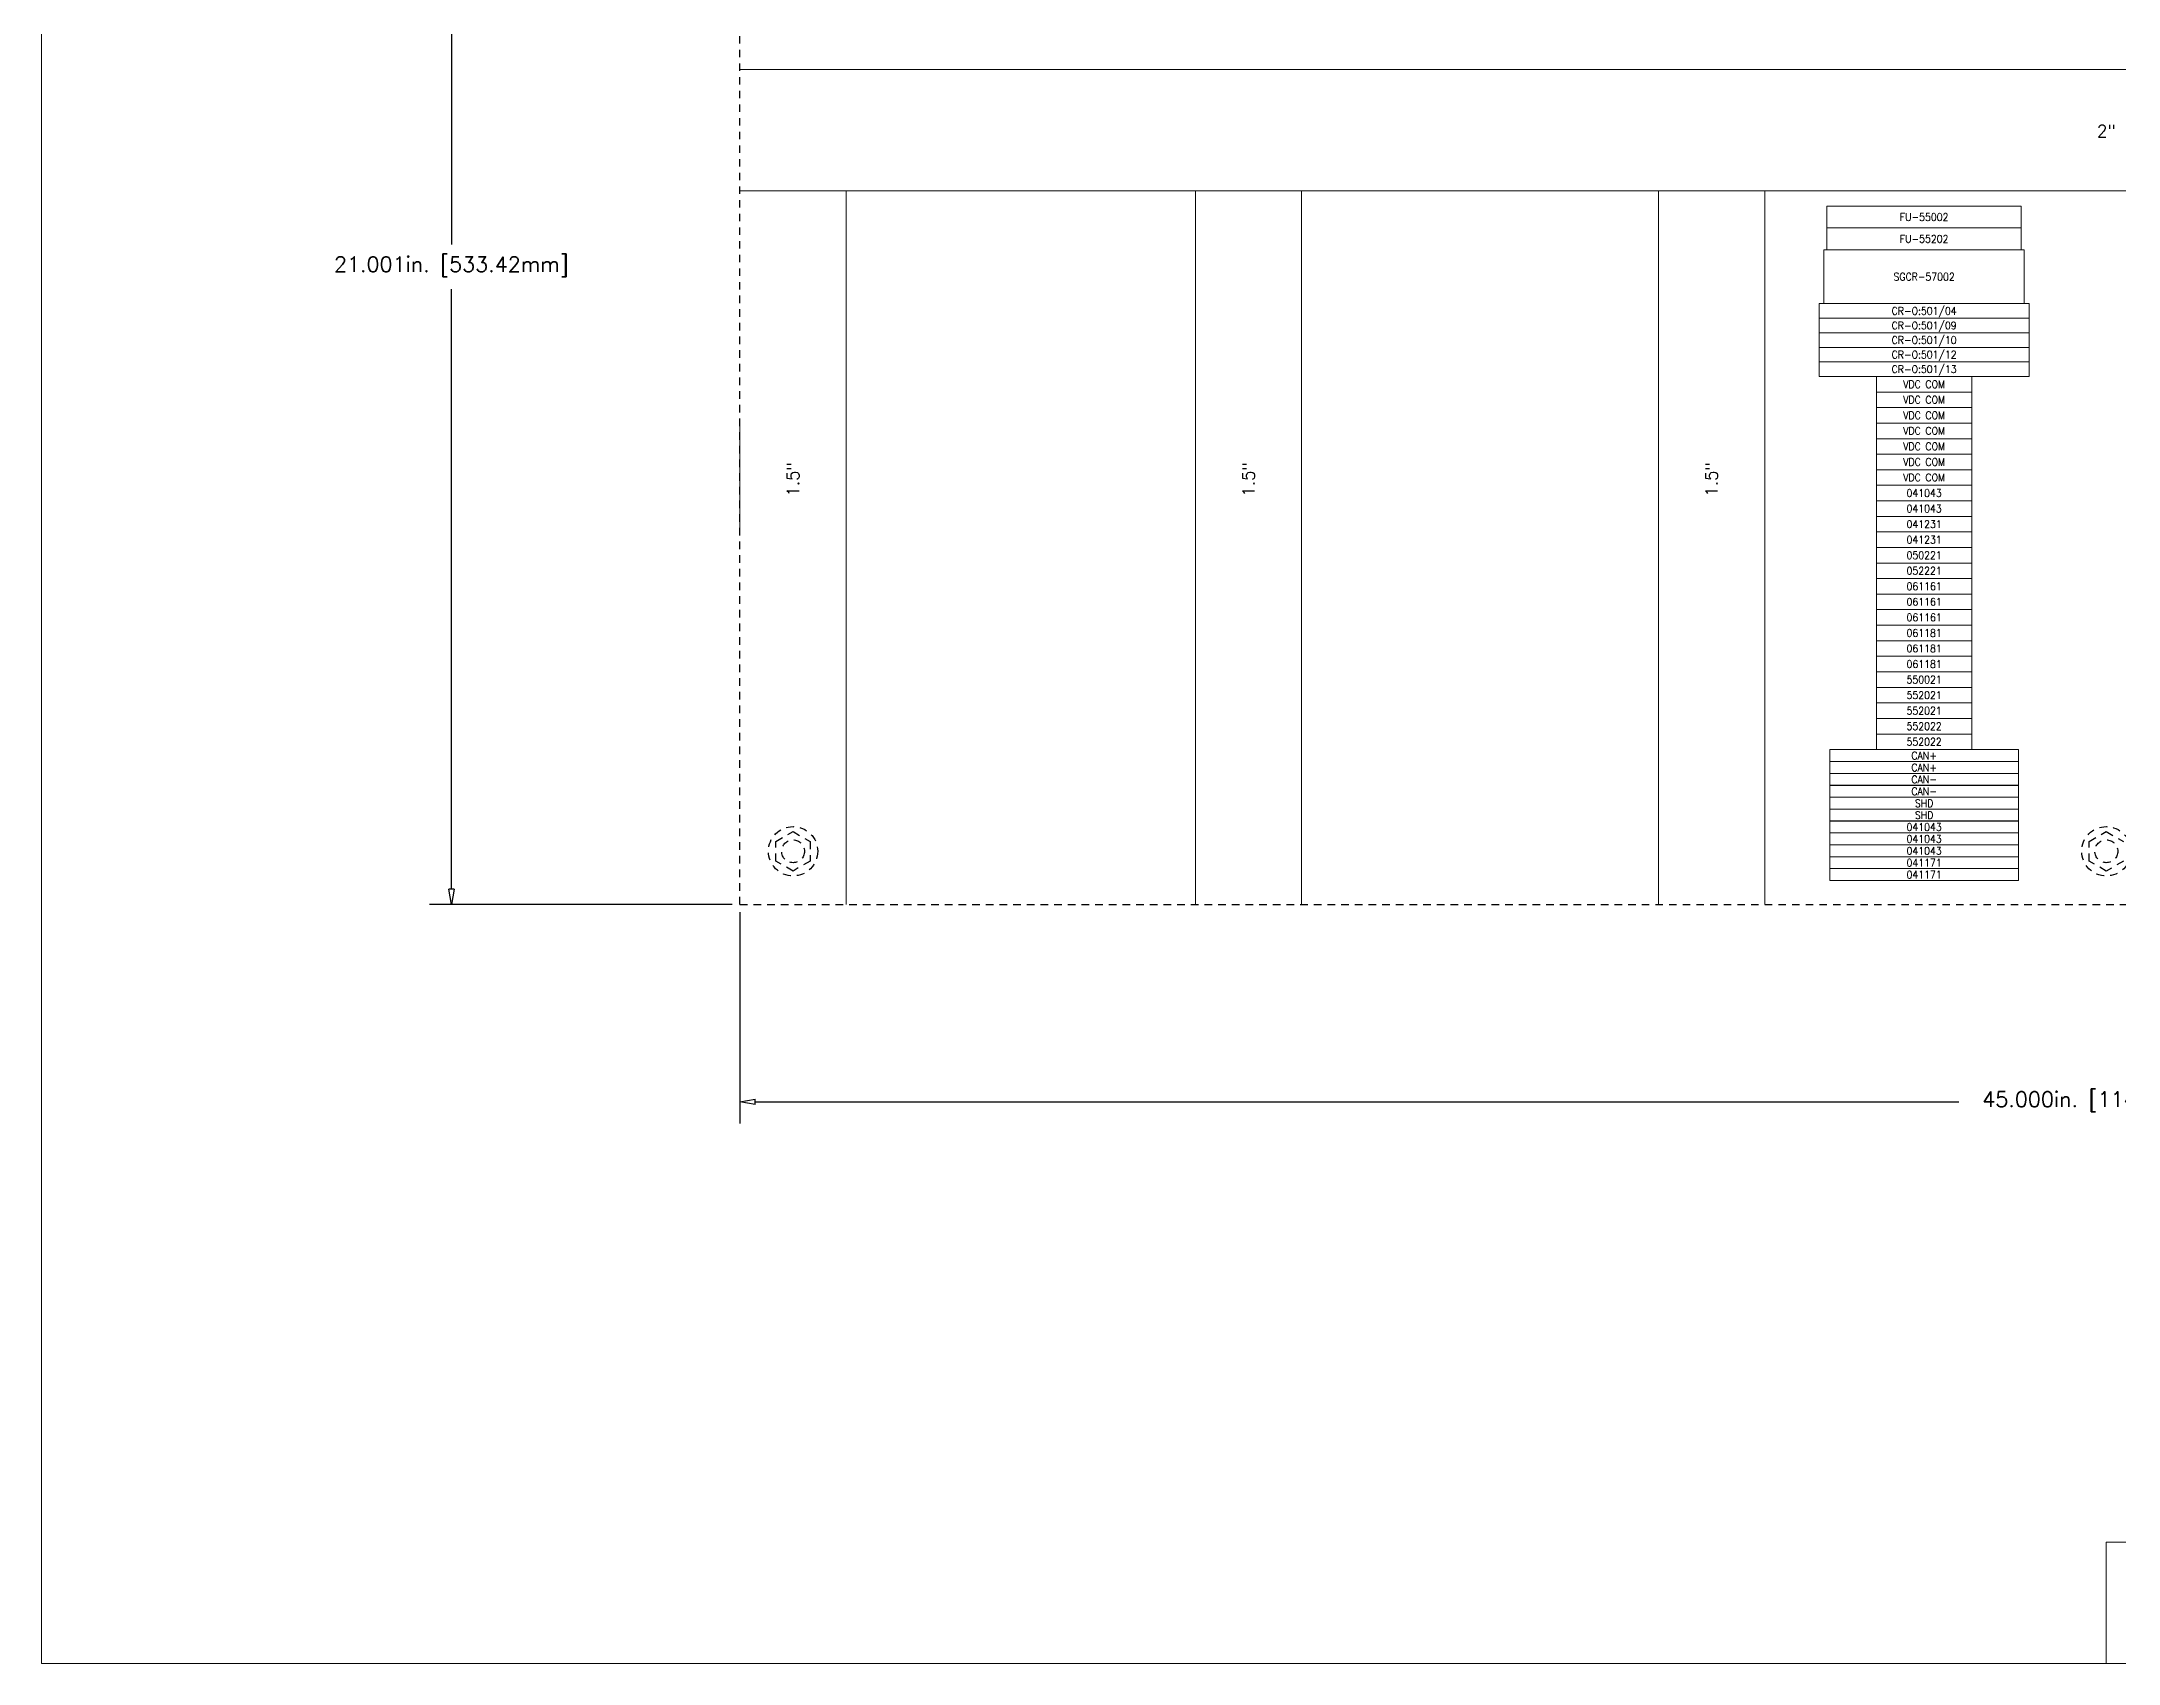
# Model space of a CAD drawing. Header units: inches. Extents: x 0 to 68, y 0 to 46.
# Drawn here: x 0 to 34.2, y 0 to 26.71 of the extents above; entities that cross this region are included whole.
import ezdxf
from ezdxf.enums import TextEntityAlignment as Align

# ---------------------------------------------------------------- set-up
doc = ezdxf.new("R2010")
doc.units = ezdxf.units.IN
doc.header["$MEASUREMENT"] = 0
doc.linetypes.add('CADRA_DASHED', pattern=[0.1875, 0.125, -0.0625])
doc.linetypes.add('CADRA_SOLID', pattern=[0])
doc.layers.get('0').update_dxf_attribs({"lineweight": 5})
doc.layers.get('Defpoints').update_dxf_attribs({"lineweight": 5})
doc.layers.add('1', color=1, linetype='Continuous')
doc.layers.add('50', color=48, linetype='CADRA_SOLID')
for name, color, linetype, lineweight in [('BOARDER', 5, 'Continuous', 5), ('PITEM', 20, 'Continuous', 5), ('PSYMS', 7, 'Continuous', 5), ('PTAG', 51, 'Continuous', 5), ('PWIRE', 84, 'Continuous', 5), ('SYMS', 7, 'Continuous', 5), ('Title_Block_Info', 2, 'Continuous', 5)]:
    doc.layers.add(name, color=color, linetype=linetype, lineweight=lineweight)
doc.styles.get("Standard").update_dxf_attribs({"font": 'romans.shx'})
doc.styles.add('WD', font='romans.shx')
doc.dimstyles.get("Standard").update_dxf_attribs({"dimtxt": 0.18, "dimasz": 0.18, "dimexe": 0.18, "dimexo": 0.0625, "dimgap": 0.09, "dimtad": 0, "dimtih": 1, "dimtoh": 1, "dimdec": 4, "dimzin": 0, "dimdsep": 46, "dimtxsty": 'Standard', "dimcen": 0.09, "dimadec": 0, "dimazin": 0, "dimtfac": 1, "dimtdec": 4, "dimtofl": 0, "dimtmove": 0, "dimatfit": 3, "dimfxl": 0, "dimtolj": 1, "dimtzin": 0, "dimarcsym": 0})

# ---------------------------------------------------------------- blocks, each defined once
blk = doc.blocks.new('TB_L')
at = {"color": 5, "linetype": 'Continuous'}
for p, q in [((0, 23), (0, 0)), ((17, 1), (17, 0)), ((0, 0), (34, 0))]:
    blk.add_line(p, q, dxfattribs=at)
at = {"layer": 'BOARDER', "linetype": 'Continuous'}
for p, q in [((0, 1), (0, 0)), ((17, 1), (34, 1))]:
    blk.add_line(p, q, dxfattribs=at)
at = {"color": 2, "linetype": 'Continuous', "style": 'WD', "flags": 1}
for tag, p in [('REV1_NO', (18.734, 3.29)), ('REV1_BY', (24.303, 3.29)), ('REV1_DATE', (26.562, 3.29)), ('REV2_NO', (18.734, 3.04)), ('REV2_BY', (24.303, 3.04)), ('REV2_DATE', (26.562, 3.04)), ('REV3_NO', (18.734, 2.79)), ('REV3_BY', (24.303, 2.79)), ('REV3_DATE', (26.562, 2.79)), ('REV4_NO', (18.734, 2.54)), ('REV4_BY', (24.303, 2.54)), ('REV4_DATE', (26.562, 2.54)), ('REV5_NO', (18.734, 2.29)), ('REV5_BY', (24.303, 2.29)), ('REV5_DATE', (26.562, 2.29)), ('REV6_NO', (18.734, 2.04)), ('REV6_BY', (24.303, 2.04)), ('REV6_DATE', (26.562, 2.04)), ('REV7_NO', (18.734, 1.79)), ('REV7_BY', (24.303, 1.79)), ('REV7_DATE', (26.562, 1.79)), ('REV8_NO', (18.734, 1.54)), ('REV8_BY', (24.303, 1.54)), ('REV8_DATE', (26.562, 1.54)), ('REV9_NO', (18.734, 1.29)), ('REV9_BY', (24.303, 1.29)), ('REV9_DATE', (26.562, 1.29))]:
    blk.add_attdef(tag, text='', height=0.15, dxfattribs=at).set_placement(p, align=Align.MIDDLE_CENTER)
for tag, p in [('REV1_CHANGE', (19.292, 3.29)), ('REV2_CHANGE', (19.292, 3.04)), ('REV3_CHANGE', (19.292, 2.79)), ('REV4_CHANGE', (19.292, 2.54)), ('REV5_CHANGE', (19.292, 2.29)), ('REV6_CHANGE', (19.292, 2.04)), ('REV7_CHANGE', (19.292, 1.79)), ('REV8_CHANGE', (19.292, 1.54)), ('REV9_CHANGE', (19.292, 1.29))]:
    blk.add_attdef(tag, text='', height=0.15, dxfattribs=at).set_placement(p, align=Align.MIDDLE_LEFT)
at = {"layer": 'Title_Block_Info', "ltscale": 0.1}
for tag, p in [('CUSTOMER', (23.842, 0.833)), ('JOB DESCRIPTION LINE', (23.842, 0.5)), ('DRAWING DESCRIPTION', (23.842, 0.167))]:
    blk.add_attdef(tag, text='', height=0.15, dxfattribs=at).set_placement(p, align=Align.MIDDLE_LEFT)
at = {"layer": 'Title_Block_Info', "ltscale": 0.1, "style": 'WD'}
for tag, p in [('JOB #', (29.752, 0.833)), ('SEC. NO.', (31.75, 0.833)), ('SHT. NO.', (33.313, 0.833)), ('NAME', (29.795, 0.5)), ('REV', (33.194, 0.5))]:
    blk.add_attdef(tag, text='', height=0.125, dxfattribs=at).set_placement(p, align=Align.MIDDLE_CENTER)
blk.add_attdef('DATE', text='', height=0.125, dxfattribs=at).set_placement((32.188, 0.5), align=Align.MIDDLE_RIGHT)
blk.add_attdef('FILE NUMBER', text='', height=0.125, dxfattribs=at).set_placement((29.591, 0.167), align=Align.MIDDLE_LEFT)
blk = doc.blocks.new('_ClosedBlank')
at = {"color": 0, "linetype": 'ByBlock', "lineweight": -2}
for p, q in [((-1, 0.17), (0, 0)), ((-1, 0.17), (-1, -0.17)), ((0, 0), (-1, -0.17))]:
    blk.add_line(p, q, dxfattribs=at)
blk = doc.blocks.new('*D26')
at = {"layer": 'Defpoints', "color": 0}
for p in [(11.5, 12.5), (56.5, 12.5), (56.5, 9.25)]:
    blk.add_point(p, dxfattribs=at)
at = {"layer": 'PITEM', "color": 0, "lineweight": -2}
for p, q in [((11.5, 12.375), (11.5, 8.89)), ((56.5, 12.375), (56.5, 8.89)), ((11.75, 9.25), (31.57, 9.25)), ((56.25, 9.25), (36.43, 9.25))]:
    blk.add_line(p, q, dxfattribs=at)
at = {"layer": 'PITEM', "color": 0, "lineweight": -2, "xscale": 0.25, "yscale": 0.25, "zscale": 0.25, "rotation": 180}
blk.add_blockref('_ClosedBlank', (11.5, 9.25), dxfattribs=at)
at = {"layer": 'PITEM', "color": 0, "lineweight": -2, "xscale": 0.25, "yscale": 0.25, "zscale": 0.25}
blk.add_blockref('_ClosedBlank', (56.5, 9.25), dxfattribs=at)
at = {"layer": 'PITEM', "color": 0, "insert": (34, 9.25), "char_height": 0.25, "attachment_point": 5}
blk.add_mtext('\\A1;45.000in. [1143.00mm]', dxfattribs=at)
blk = doc.blocks.new('WW_2')
for p, q in [((-0.875, 1), (0.875, 1)), ((-0.875, -1), (0.875, -1))]:
    blk.add_line(p, q)
at = {"insert": (0, -0.0125), "char_height": 0.2, "width": 0.3232, "attachment_point": 5, "style": 'WD'}
blk.add_mtext('2"', dxfattribs=at)
blk = doc.blocks.new('HMISC_CAT_1422PW8_MP')
at = {"layer": '1', "linetype": 'CADRA_DASHED'}
for p, q in [((-0.281, 0.162), (0, 0.325)), ((-0.281, -0.162), (-0.281, 0.162)), ((0, 0.325), (0.281, 0.162)), ((0.281, 0.162), (0.281, -0.162)), ((21.344, 0.162), (21.625, 0.324)), ((21.344, -0.163), (21.344, 0.162)), ((21.625, 0.324), (21.906, 0.162)), ((0, -0.325), (-0.281, -0.162)), ((0.281, -0.162), (0, -0.325)), ((21.625, -0.325), (21.344, -0.163)), ((21.906, -0.163), (21.625, -0.325))]:
    blk.add_line(p, q, dxfattribs=at)
for centre, radius in [((0, 0), 0.406), ((21.625, 0), 0.406), ((0, 0), 0.188), ((21.625, 0), 0.188)]:
    blk.add_circle(centre, radius, dxfattribs=at)
at = {"layer": '50', "linetype": 'CADRA_DASHED'}
for q in [(-0.875, 20.125), (44.125, -0.875)]:
    blk.add_line((-0.875, -0.875), q, dxfattribs=at)
at = {"style": 'WD'}
for tag, p in [('INST', (21.616, 23.33)), ('LOC', (21.616, 22.702)), ('DESC1', (21.616, 22.122)), ('DESC2', (21.616, 21.553)), ('DESC3', (21.616, 20.977)), ('TAG1', (21.628, 20.313))]:
    blk.add_attdef(tag, text='', height=0.5, dxfattribs=at).set_placement(p, align=Align.CENTER)
at = {"style": 'WD', "flags": 1}
for tag, p in [('FAMILY', (21.728, 19.163)), ('MFG', (21.766, 18.901)), ('ASSYCODE', (21.503, 18.688)), ('CAT', (21.641, 18.701))]:
    blk.add_attdef(tag, p, '', height=0.01, dxfattribs=at)
blk = doc.blocks.new('*D27')
at = {"layer": 'Defpoints', "color": 0}
for p in [(6.75, 33.5), (11.5, 33.5), (11.5, 12.5)]:
    blk.add_point(p, dxfattribs=at)
at = {"layer": 'PITEM', "color": 0, "lineweight": -2}
for p, q in [((11.375, 33.5), (6.39, 33.5)), ((6.75, 33.25), (6.75, 23.37)), ((6.75, 12.75), (6.75, 22.63)), ((11.375, 12.5), (6.39, 12.5))]:
    blk.add_line(p, q, dxfattribs=at)
at = {"layer": 'PITEM', "color": 0, "lineweight": -2, "xscale": 0.25, "yscale": 0.25, "zscale": 0.25}
for p, rotation in [((6.75, 33.5), 90), ((6.75, 12.5), 270)]:
    blk.add_blockref('_ClosedBlank', p, dxfattribs=dict(at, rotation=rotation))
at = {"layer": 'PITEM', "color": 0, "insert": (6.75, 23), "char_height": 0.25, "attachment_point": 5}
blk.add_mtext('\\A1;21.001in. [533.42mm]', dxfattribs=at)
blk = doc.blocks.new('WW_15')
for p, q in [((-0.875, 0.875), (0.875, 0.875)), ((-0.875, -0.875), (0.875, -0.875))]:
    blk.add_line(p, q)
at = {"insert": (0, 0), "char_height": 0.2, "width": 0.32317, "attachment_point": 5, "style": 'WD'}
blk.add_mtext('1.5"', dxfattribs=at)
blk = doc.blocks.new('PNL14432')
for p, q in [((0.36, 1.6), (0, 1.6)), ((0, 1.6), (0, 0)), ((0.36, -1.6), (0.36, 1.6)), ((0, 0), (0, -1.6)), ((0, -1.6), (0.36, -1.6))]:
    blk.add_line(p, q)
at = {"style": 'WD', "width": 0.9, "flags": 8}
blk.add_attdef('P_TAG1', text='', height=0.125, dxfattribs=at).set_placement((0.18, 0), align=Align.MIDDLE_CENTER)
for tag, p in [('RATING1', (0.18, -0.28125)), ('RATING2', (0.18, -0.4375))]:
    blk.add_attdef(tag, text='', height=0.125, dxfattribs=at).set_placement(p, align=Align.CENTER)
blk = doc.blocks.new('PNL1447E')
for p, q in [((0.24, 1.73), (0, 1.73)), ((0, 1.73), (0, 0)), ((0.24, -1.73), (0.24, 1.73)), ((0, 0), (0, -1.73)), ((0, -1.73), (0.24, -1.73))]:
    blk.add_line(p, q)
at = {"style": 'WD', "width": 0.9, "flags": 8}
blk.add_attdef('P_TAG1', text='', height=0.125, dxfattribs=at).set_placement((0.12, 0), align=Align.MIDDLE_CENTER)
for tag, p in [('RATING1', (0.12, -0.28125)), ('RATING2', (0.12, -0.4375))]:
    blk.add_attdef(tag, text='', height=0.125, dxfattribs=at).set_placement(p, align=Align.CENTER)
blk = doc.blocks.new('PNL146B8')
for p, q in [((0.886, 1.65), (0, 1.65)), ((0, 1.65), (0, 0)), ((0.886, -1.65), (0.886, 1.65)), ((0, 0), (0, -1.65)), ((0, -1.65), (0.886, -1.65))]:
    blk.add_line(p, q)
at = {"style": 'WD', "width": 0.9, "flags": 8}
blk.add_attdef('P_TAG1', text='', height=0.125, dxfattribs=at).set_placement((0.443, 0), align=Align.MIDDLE_CENTER)
for tag, p in [('RATING1', (0.443, -0.28125)), ('RATING2', (0.443, -0.4375))]:
    blk.add_attdef(tag, text='', height=0.125, dxfattribs=at).set_placement(p, align=Align.CENTER)
blk = doc.blocks.new('044366')
for p, q in [((0, 0), (-0.787, 0)), ((-0.787, 0), (-0.787, -0.256)), ((0.787, 0), (0, 0)), ((0.787, -0.256), (0.787, 0)), ((-0.787, -0.256), (0.787, -0.256))]:
    blk.add_line(p, q)
at = {"style": 'WD', "width": 0.9}
for tag, flags, p in [('WIRENOL', 8, (0, 0.136)), ('TERMDESCL', 9, (0.004, -0.003))]:
    blk.add_attdef(tag, text='', height=0.125, rotation=270, dxfattribs=dict(at, flags=flags)).set_placement(p, align=Align.MIDDLE_RIGHT)
at = {"style": 'WD', "width": 0.9, "flags": 8}
for tag in ['WIRENO', 'TERM']:
    blk.add_attdef(tag, text='', height=0.125, dxfattribs=at).set_placement((0, -0.128), align=Align.MIDDLE_CENTER)
at = {"style": 'WD', "width": 0.9}
for tag, flags, p in [('TERMDESCR', 9, (0.004, -0.315)), ('WIRENOR', 8, (0, -0.628))]:
    blk.add_attdef(tag, text='', height=0.125, rotation=270, dxfattribs=dict(at, flags=flags)).set_placement(p, align=Align.MIDDLE_LEFT)
blk = doc.blocks.new('168388')
at = {"layer": 'PSYMS'}
blk.add_lwpolyline([(-1.555, -0.197), (1.555, -0.197), (1.555, 0), (-1.555, 0)], close=True, dxfattribs=at)
at = {"style": 'WD', "width": 0.9, "flags": 8}
for tag in ['WIRENO', 'TERM']:
    blk.add_attdef(tag, text='', height=0.125, dxfattribs=at).set_placement((0, -0.1), align=Align.MIDDLE_CENTER)

msp = doc.modelspace()

# ---------------------------------------------------------------- linework, layer by layer
at = {"layer": 'PSYMS'}
for p, q in [((33.125, 26.25), (11.5, 26.25)), ((33.125, 24.25), (11.5, 24.25)), ((13.25, 20.375), (13.25, 24.25)), ((19, 20.375), (19, 24.25)), ((20.75, 20.375), (20.75, 24.25)), ((26.625, 20.375), (26.625, 24.25)), ((28.375, 20.375), (28.375, 24.25)), ((29.4, 24), (32.6, 24)), ((13.25, 18.625), (13.25, 12.4997)), ((19, 18.625), (19, 12.4997)), ((20.75, 18.625), (20.75, 12.4997)), ((26.625, 18.625), (26.625, 12.4997)), ((28.375, 18.625), (28.375, 12.4997))]:
    msp.add_line(p, q, dxfattribs=at)

# ---------------------------------------------------------------- block references
at = {"xscale": 2, "yscale": 2, "zscale": 2}
msp.add_blockref('TB_L', (0, 0), dxfattribs=at)
at = {"layer": 'PSYMS'}
msp.add_blockref('WW_2', (34, 25.25), dxfattribs=at)
ref = msp.add_blockref('PNL14432', (31, 24), dxfattribs=dict(at, rotation=270))
ref.add_attrib('P_TAG1', 'FU-55002', dxfattribs={"layer": 'PTAG', "height": 0.125, "style": 'WD', "width": 0.9, "flags": 8}).set_placement((31, 23.82), align=Align.MIDDLE_CENTER)
ref = msp.add_blockref('PNL14432', (31, 23.64), dxfattribs=dict(at, rotation=270))
ref.add_attrib('P_TAG1', 'FU-55202', dxfattribs={"layer": 'PTAG', "height": 0.125, "style": 'WD', "width": 0.9, "flags": 8}).set_placement((31, 23.46), align=Align.MIDDLE_CENTER)
ref = msp.add_blockref('PNL146B8', (31, 23.28), dxfattribs=dict(at, rotation=270))
ref.add_attrib('P_TAG1', 'SGCR-57002', dxfattribs={"layer": 'PTAG', "height": 0.125, "style": 'WD', "width": 0.9, "flags": 8}).set_placement((31, 22.837), align=Align.MIDDLE_CENTER)
ref = msp.add_blockref('PNL1447E', (31, 22.394), dxfattribs=dict(at, rotation=270))
ref.add_attrib('P_TAG1', 'CR-O:501/04', dxfattribs={"layer": 'PTAG', "height": 0.125, "style": 'WD', "width": 0.9, "flags": 8}).set_placement((31, 22.274), align=Align.MIDDLE_CENTER)
ref = msp.add_blockref('PNL1447E', (31, 22.154), dxfattribs=dict(at, rotation=270))
ref.add_attrib('P_TAG1', 'CR-O:501/09', dxfattribs={"layer": 'PTAG', "height": 0.125, "style": 'WD', "width": 0.9, "flags": 8}).set_placement((31, 22.034), align=Align.MIDDLE_CENTER)
ref = msp.add_blockref('PNL1447E', (31, 21.914), dxfattribs=dict(at, rotation=270))
ref.add_attrib('P_TAG1', 'CR-O:501/10', dxfattribs={"layer": 'PTAG', "height": 0.125, "style": 'WD', "width": 0.9, "flags": 8}).set_placement((31, 21.794), align=Align.MIDDLE_CENTER)
ref = msp.add_blockref('PNL1447E', (31, 21.674), dxfattribs=dict(at, rotation=270))
ref.add_attrib('P_TAG1', 'CR-O:501/12', dxfattribs={"layer": 'PTAG', "height": 0.125, "style": 'WD', "width": 0.9, "flags": 8}).set_placement((31, 21.554), align=Align.MIDDLE_CENTER)
ref = msp.add_blockref('PNL1447E', (31, 21.434), dxfattribs=dict(at, rotation=270))
ref.add_attrib('P_TAG1', 'CR-O:501/13', dxfattribs={"layer": 'PTAG', "height": 0.125, "style": 'WD', "width": 0.9, "flags": 8}).set_placement((31, 21.314), align=Align.MIDDLE_CENTER)
ref = msp.add_blockref('044366', (31, 21.194), dxfattribs=at)
ref.add_attrib('WIRENO', 'VDC COM', dxfattribs={"layer": 'PWIRE', "height": 0.125, "style": 'WD', "width": 0.9, "flags": 8}).set_placement((31, 21.0664), align=Align.MIDDLE_CENTER)
ref = msp.add_blockref('044366', (31, 20.938), dxfattribs=at)
ref.add_attrib('WIRENO', 'VDC COM', dxfattribs={"layer": 'PWIRE', "height": 0.125, "style": 'WD', "width": 0.9, "flags": 8}).set_placement((31, 20.8104), align=Align.MIDDLE_CENTER)
ref = msp.add_blockref('044366', (31, 20.682), dxfattribs=at)
ref.add_attrib('WIRENO', 'VDC COM', dxfattribs={"layer": 'PWIRE', "height": 0.125, "style": 'WD', "width": 0.9, "flags": 8}).set_placement((31, 20.5544), align=Align.MIDDLE_CENTER)
at = {"layer": 'PSYMS', "rotation": 90}
for p in [(12.375, 19.5), (19.875, 19.5), (27.5, 19.5)]:
    msp.add_blockref('WW_15', p, dxfattribs=at)
at = {"layer": 'PSYMS'}
ref = msp.add_blockref('044366', (31, 20.426), dxfattribs=at)
ref.add_attrib('WIRENO', 'VDC COM', dxfattribs={"layer": 'PWIRE', "height": 0.125, "style": 'WD', "width": 0.9, "flags": 8}).set_placement((31, 20.2984), align=Align.MIDDLE_CENTER)
ref = msp.add_blockref('044366', (31, 20.17), dxfattribs=at)
ref.add_attrib('WIRENO', 'VDC COM', dxfattribs={"layer": 'PWIRE', "height": 0.125, "style": 'WD', "width": 0.9, "flags": 8}).set_placement((31, 20.0424), align=Align.MIDDLE_CENTER)
ref = msp.add_blockref('044366', (31, 19.914), dxfattribs=at)
ref.add_attrib('WIRENO', 'VDC COM', dxfattribs={"layer": 'PWIRE', "height": 0.125, "style": 'WD', "width": 0.9, "flags": 8}).set_placement((31, 19.7864), align=Align.MIDDLE_CENTER)
ref = msp.add_blockref('044366', (31, 19.658), dxfattribs=at)
ref.add_attrib('WIRENO', 'VDC COM', dxfattribs={"layer": 'PWIRE', "height": 0.125, "style": 'WD', "width": 0.9, "flags": 8}).set_placement((31, 19.5304), align=Align.MIDDLE_CENTER)
ref = msp.add_blockref('044366', (31, 19.402), dxfattribs=at)
ref.add_attrib('WIRENO', '041043', dxfattribs={"layer": 'PWIRE', "height": 0.125, "style": 'WD', "width": 0.9, "flags": 8}).set_placement((31, 19.2744), align=Align.MIDDLE_CENTER)
ref = msp.add_blockref('044366', (31, 19.146), dxfattribs=at)
ref.add_attrib('WIRENO', '041043', dxfattribs={"layer": 'PWIRE', "height": 0.125, "style": 'WD', "width": 0.9, "flags": 8}).set_placement((31, 19.0184), align=Align.MIDDLE_CENTER)
ref = msp.add_blockref('044366', (31, 18.89), dxfattribs=at)
ref.add_attrib('WIRENO', '041231', dxfattribs={"layer": 'PWIRE', "height": 0.125, "style": 'WD', "width": 0.9, "flags": 8}).set_placement((31, 18.7624), align=Align.MIDDLE_CENTER)
ref = msp.add_blockref('044366', (31, 18.634), dxfattribs=at)
ref.add_attrib('WIRENO', '041231', dxfattribs={"layer": 'PWIRE', "height": 0.125, "style": 'WD', "width": 0.9, "flags": 8}).set_placement((31, 18.5064), align=Align.MIDDLE_CENTER)
ref = msp.add_blockref('044366', (31, 18.378), dxfattribs=at)
ref.add_attrib('WIRENO', '050221', dxfattribs={"layer": 'PWIRE', "height": 0.125, "style": 'WD', "width": 0.9, "flags": 8}).set_placement((31, 18.2504), align=Align.MIDDLE_CENTER)
ref = msp.add_blockref('044366', (31, 18.122), dxfattribs=at)
ref.add_attrib('WIRENO', '052221', dxfattribs={"layer": 'PWIRE', "height": 0.125, "style": 'WD', "width": 0.9, "flags": 8}).set_placement((31, 17.9944), align=Align.MIDDLE_CENTER)
ref = msp.add_blockref('044366', (31, 17.866), dxfattribs=at)
ref.add_attrib('WIRENO', '061161', dxfattribs={"layer": 'PWIRE', "height": 0.125, "style": 'WD', "width": 0.9, "flags": 8}).set_placement((31, 17.7384), align=Align.MIDDLE_CENTER)
ref = msp.add_blockref('044366', (31, 17.61), dxfattribs=at)
ref.add_attrib('WIRENO', '061161', dxfattribs={"layer": 'PWIRE', "height": 0.125, "style": 'WD', "width": 0.9, "flags": 8}).set_placement((31, 17.4824), align=Align.MIDDLE_CENTER)
ref = msp.add_blockref('044366', (31, 17.354), dxfattribs=at)
ref.add_attrib('WIRENO', '061161', dxfattribs={"layer": 'PWIRE', "height": 0.125, "style": 'WD', "width": 0.9, "flags": 8}).set_placement((31, 17.2264), align=Align.MIDDLE_CENTER)
ref = msp.add_blockref('044366', (31, 17.098), dxfattribs=at)
ref.add_attrib('WIRENO', '061181', dxfattribs={"layer": 'PWIRE', "height": 0.125, "style": 'WD', "width": 0.9, "flags": 8}).set_placement((31, 16.9704), align=Align.MIDDLE_CENTER)
ref = msp.add_blockref('044366', (31, 16.842), dxfattribs=at)
ref.add_attrib('WIRENO', '061181', dxfattribs={"layer": 'PWIRE', "height": 0.125, "style": 'WD', "width": 0.9, "flags": 8}).set_placement((31, 16.7144), align=Align.MIDDLE_CENTER)
ref = msp.add_blockref('044366', (31, 16.586), dxfattribs=at)
ref.add_attrib('WIRENO', '061181', dxfattribs={"layer": 'PWIRE', "height": 0.125, "style": 'WD', "width": 0.9, "flags": 8}).set_placement((31, 16.4584), align=Align.MIDDLE_CENTER)
ref = msp.add_blockref('044366', (31, 16.33), dxfattribs=at)
ref.add_attrib('WIRENO', '550021', dxfattribs={"layer": 'PWIRE', "height": 0.125, "style": 'WD', "width": 0.9, "flags": 8}).set_placement((31, 16.2024), align=Align.MIDDLE_CENTER)
ref = msp.add_blockref('044366', (31, 16.074), dxfattribs=at)
ref.add_attrib('WIRENO', '552021', dxfattribs={"layer": 'PWIRE', "height": 0.125, "style": 'WD', "width": 0.9, "flags": 8}).set_placement((31, 15.9464), align=Align.MIDDLE_CENTER)
ref = msp.add_blockref('044366', (31, 15.818), dxfattribs=at)
ref.add_attrib('WIRENO', '552021', dxfattribs={"layer": 'PWIRE', "height": 0.125, "style": 'WD', "width": 0.9, "flags": 8}).set_placement((31, 15.6904), align=Align.MIDDLE_CENTER)
ref = msp.add_blockref('044366', (31, 15.562), dxfattribs=at)
ref.add_attrib('WIRENO', '552022', dxfattribs={"layer": 'PWIRE', "height": 0.125, "style": 'WD', "width": 0.9, "flags": 8}).set_placement((31, 15.4344), align=Align.MIDDLE_CENTER)
ref = msp.add_blockref('168388', (31, 15.0501), dxfattribs=at)
ref.add_attrib('WIRENO', 'CAN+', dxfattribs={"layer": 'PWIRE', "height": 0.125, "style": 'WD', "width": 0.9, "flags": 8}).set_placement((31, 14.9501), align=Align.MIDDLE_CENTER)
ref = msp.add_blockref('044366', (31, 15.306), dxfattribs=at)
ref.add_attrib('WIRENO', '552022', dxfattribs={"layer": 'PWIRE', "height": 0.125, "style": 'WD', "width": 0.9, "flags": 8}).set_placement((31, 15.1784), align=Align.MIDDLE_CENTER)
ref = msp.add_blockref('168388', (31, 14.8541), dxfattribs=at)
ref.add_attrib('WIRENO', 'CAN+', dxfattribs={"layer": 'PWIRE', "height": 0.125, "style": 'WD', "width": 0.9, "flags": 8}).set_placement((31, 14.7541), align=Align.MIDDLE_CENTER)
ref = msp.add_blockref('168388', (31, 14.6581), dxfattribs=at)
ref.add_attrib('WIRENO', 'CAN-', dxfattribs={"layer": 'PWIRE', "height": 0.125, "style": 'WD', "width": 0.9, "flags": 8}).set_placement((31, 14.5581), align=Align.MIDDLE_CENTER)
ref = msp.add_blockref('168388', (31, 14.4621), dxfattribs=at)
ref.add_attrib('WIRENO', 'CAN-', dxfattribs={"layer": 'PWIRE', "height": 0.125, "style": 'WD', "width": 0.9, "flags": 8}).set_placement((31, 14.3621), align=Align.MIDDLE_CENTER)
ref = msp.add_blockref('168388', (31, 14.2661), dxfattribs=at)
ref.add_attrib('WIRENO', 'SHD', dxfattribs={"layer": 'PWIRE', "height": 0.125, "style": 'WD', "width": 0.9, "flags": 8}).set_placement((31, 14.1661), align=Align.MIDDLE_CENTER)
ref = msp.add_blockref('168388', (31, 14.0701), dxfattribs=at)
ref.add_attrib('WIRENO', 'SHD', dxfattribs={"layer": 'PWIRE', "height": 0.125, "style": 'WD', "width": 0.9, "flags": 8}).set_placement((31, 13.9701), align=Align.MIDDLE_CENTER)
ref = msp.add_blockref('168388', (31, 13.8741), dxfattribs=at)
ref.add_attrib('WIRENO', '041043', dxfattribs={"layer": 'PWIRE', "height": 0.125, "style": 'WD', "width": 0.9, "flags": 8}).set_placement((31, 13.7741), align=Align.MIDDLE_CENTER)
ref = msp.add_blockref('168388', (31, 13.6781), dxfattribs=at)
ref.add_attrib('WIRENO', '041043', dxfattribs={"layer": 'PWIRE', "height": 0.125, "style": 'WD', "width": 0.9, "flags": 8}).set_placement((31, 13.5781), align=Align.MIDDLE_CENTER)
ref = msp.add_blockref('168388', (31, 13.4821), dxfattribs=at)
ref.add_attrib('WIRENO', '041043', dxfattribs={"layer": 'PWIRE', "height": 0.125, "style": 'WD', "width": 0.9, "flags": 8}).set_placement((31, 13.3821), align=Align.MIDDLE_CENTER)
ref = msp.add_blockref('168388', (31, 13.2861), dxfattribs=at)
ref.add_attrib('WIRENO', '041171', dxfattribs={"layer": 'PWIRE', "height": 0.125, "style": 'WD', "width": 0.9, "flags": 8}).set_placement((31, 13.1861), align=Align.MIDDLE_CENTER)
ref = msp.add_blockref('168388', (31, 13.0901), dxfattribs=at)
ref.add_attrib('WIRENO', '041171', dxfattribs={"layer": 'PWIRE', "height": 0.125, "style": 'WD', "width": 0.9, "flags": 8}).set_placement((31, 12.9901), align=Align.MIDDLE_CENTER)
at = {"layer": 'SYMS'}
msp.add_blockref('HMISC_CAT_1422PW8_MP', (12.375, 13.375), dxfattribs=at)

# ---------------------------------------------------------------- dimensions: what is measured, and where the dimension line sits
at = {"layer": 'PITEM'}
dim = msp.add_linear_dim(base=(6.75, 33.5003), p1=(11.5, 12.4997), p2=(11.5, 33.5003), angle=90, dimstyle='Standard', override={"dimscale": 2, "dimtxt": 0.125, "dimasz": 0.125, "dimdec": 3, "dimpost": 'in.', "dimblk": 'ClosedBlank', "dimtdec": 3}, dxfattribs=at)
dim.commit()
dim.dimension.update_dxf_attribs({"geometry": '*D27', "text_midpoint": (6.75, 23)})
dim = msp.add_linear_dim(base=(56.5, 9.25), p1=(11.5, 12.4997), p2=(56.5, 12.4997), dimstyle='Standard', override={"dimscale": 2, "dimtxt": 0.125, "dimasz": 0.125, "dimdec": 3, "dimpost": 'in.', "dimblk": 'ClosedBlank', "dimtdec": 3}, dxfattribs=at)
dim.commit()
dim.dimension.update_dxf_attribs({"geometry": '*D26', "text_midpoint": (34, 9.25)})

doc.saveas('drawing.dxf')
